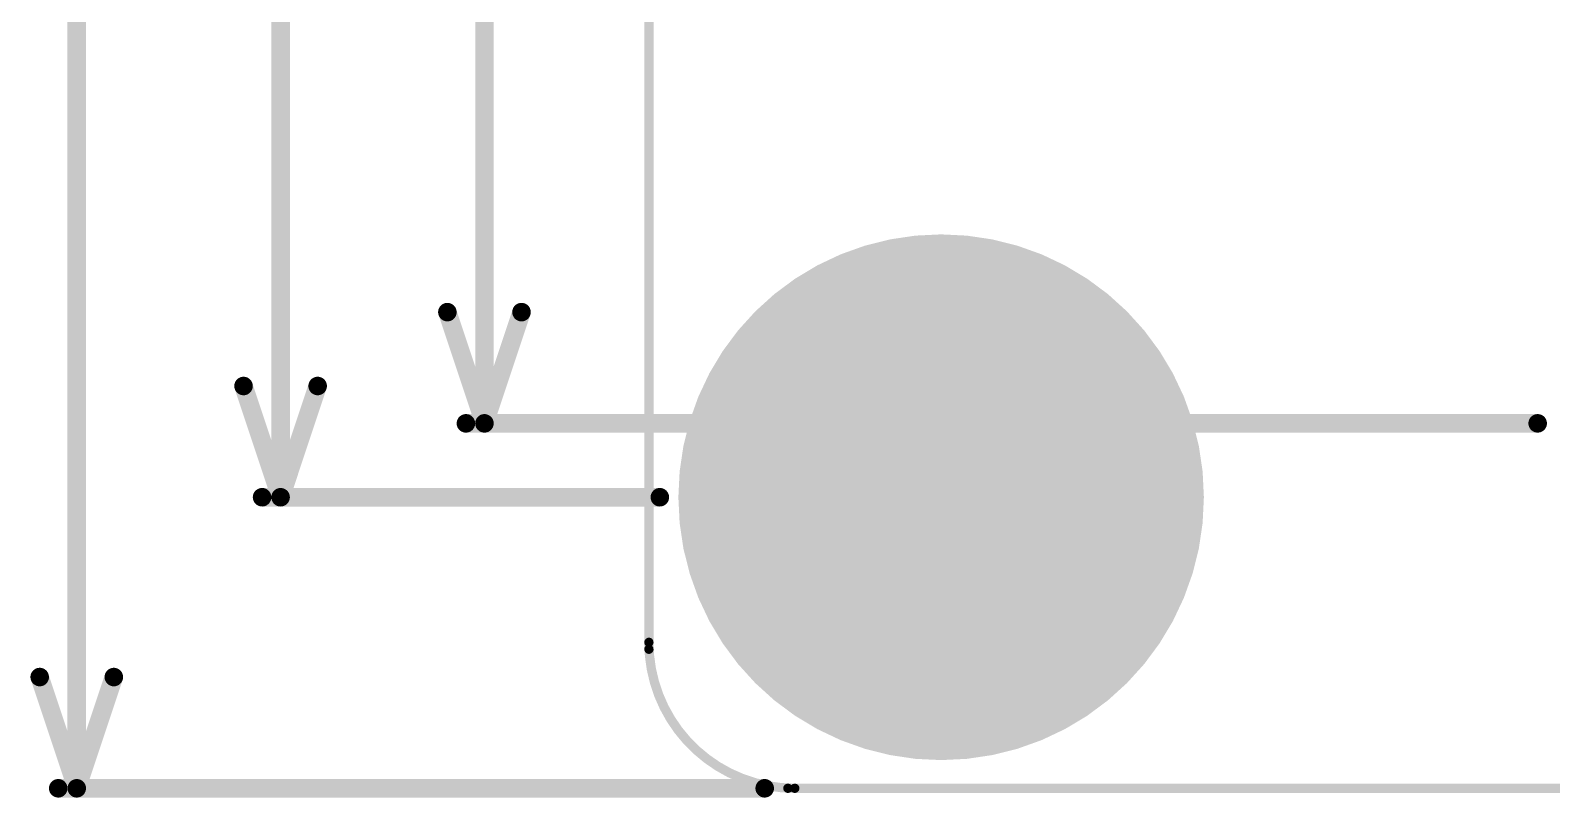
# Model space of a CAD drawing. Header units: millimetres. Extents: x 3.36 to 9.53, y 8.95 to 11.93.
# Drawn here: x 3.362 to 4.182, y 9.056 to 9.47 of the extents above; entities that cross this region are included whole.
import ezdxf

# ---------------------------------------------------------------- set-up
doc = ezdxf.new("R2010")
doc.units = ezdxf.units.MM
doc.header["$MEASUREMENT"] = 0
for name, color, linetype in [('BOTTOMSOLDER', 6, 'CONTINUOUS'), ('KEEPOUTLAYER', 6, 'CONTINUOUS'), ('MECHANICAL1', 6, 'CONTINUOUS'), ('MECHANICAL13', 56, 'CONTINUOUS'), ('MULTILAYER', 9, 'CONTINUOUS'), ('TOPSOLDER', 216, 'CONTINUOUS')]:
    doc.layers.add(name, color=color, linetype=linetype)

msp = doc.modelspace()

# ---------------------------------------------------------------- linework, layer by layer
at = {"layer": 'BOTTOMSOLDER', "const_width": 0.1418}
msp.add_lwpolyline([(3.7821, 9.21777, 1), (3.92389, 9.21777, 1)], format="xyb", close=True, dxfattribs=at)
at = {"layer": 'KEEPOUTLAYER', "const_width": 0.005}
for points in [[(3.69529, 9.13577), (3.69529, 11.54108)], [(3.77029, 9.06077), (8.53781, 9.06077)]]:
    msp.add_lwpolyline(points, dxfattribs=at)
msp.add_lwpolyline([(3.77403, 9.06077, -0.414214), (3.69529, 9.13951)], format="xyb", dxfattribs=at)
at = {"layer": 'KEEPOUTLAYER', "const_width": 0.0025}
for points in [[(3.69404, 9.13951, 1), (3.69654, 9.13951, 1)], [(3.69404, 9.13577, 1), (3.69654, 9.13577, 1)], [(3.76904, 9.06077, 1), (3.77154, 9.06077, 1)], [(3.77278, 9.06077, 1), (3.77528, 9.06077, 1)]]:
    msp.add_lwpolyline(points, format="xyb", close=True, dxfattribs=at)
at = {"layer": 'MECHANICAL1', "const_width": 0.005}
for points in [[(3.69529, 9.13577), (3.69529, 11.54108)], [(3.77029, 9.06077), (8.53781, 9.06077)]]:
    msp.add_lwpolyline(points, dxfattribs=at)
msp.add_lwpolyline([(3.77403, 9.06077, -0.414214), (3.69529, 9.13951)], format="xyb", dxfattribs=at)
at = {"layer": 'MECHANICAL1', "const_width": 0.0025}
for points in [[(3.69404, 9.13951, 1), (3.69654, 9.13951, 1)], [(3.69404, 9.13577, 1), (3.69654, 9.13577, 1)], [(3.76904, 9.06077, 1), (3.77154, 9.06077, 1)], [(3.77278, 9.06077, 1), (3.77528, 9.06077, 1)]]:
    msp.add_lwpolyline(points, format="xyb", close=True, dxfattribs=at)
at = {"layer": 'MECHANICAL13', "const_width": 0.01}
for points in [[(3.38655, 9.06077), (3.38655, 10.17334)], [(3.49655, 9.21777), (3.49655, 10.17281)], [(3.60655, 9.25762), (3.60655, 10.17334)], [(3.58655, 9.31762), (3.60655, 9.25762)], [(3.60655, 9.25762), (3.62655, 9.31762)], [(3.47655, 9.27777), (3.49655, 9.21777)], [(3.49655, 9.21777), (3.51655, 9.27777)], [(3.59655, 9.25762), (4.17491, 9.25762)], [(3.48655, 9.21777), (3.7012, 9.21777)], [(3.36655, 9.12077), (3.38655, 9.06077)], [(3.38655, 9.06077), (3.40655, 9.12077)], [(3.37655, 9.06077), (3.75779, 9.06077)]]:
    msp.add_lwpolyline(points, dxfattribs=at)
at = {"layer": 'MECHANICAL13', "const_width": 0.005}
for points in [[(3.58405, 9.31762, 1), (3.58905, 9.31762, 1)], [(3.62405, 9.31762, 1), (3.62905, 9.31762, 1)], [(3.47405, 9.27777, 1), (3.47905, 9.27777, 1)], [(3.51405, 9.27777, 1), (3.51905, 9.27777, 1)], [(3.59405, 9.25762, 1), (3.59905, 9.25762, 1)], [(3.60405, 9.25762, 1), (3.60905, 9.25762, 1)], [(3.60405, 9.25762, 1), (3.60905, 9.25762, 1)], [(3.60405, 9.25762, 1), (3.60905, 9.25762, 1)], [(4.17241, 9.25762, 1), (4.17741, 9.25762, 1)], [(3.48405, 9.21777, 1), (3.48905, 9.21777, 1)], [(3.49405, 9.21777, 1), (3.49905, 9.21777, 1)], [(3.49405, 9.21777, 1), (3.49905, 9.21777, 1)], [(3.49405, 9.21777, 1), (3.49905, 9.21777, 1)], [(3.6987, 9.21777, 1), (3.7037, 9.21777, 1)], [(3.36405, 9.12077, 1), (3.36905, 9.12077, 1)], [(3.40405, 9.12077, 1), (3.40905, 9.12077, 1)], [(3.37405, 9.06077, 1), (3.37905, 9.06077, 1)], [(3.38405, 9.06077, 1), (3.38905, 9.06077, 1)], [(3.38405, 9.06077, 1), (3.38905, 9.06077, 1)], [(3.38405, 9.06077, 1), (3.38905, 9.06077, 1)], [(3.75529, 9.06077, 1), (3.76029, 9.06077, 1)]]:
    msp.add_lwpolyline(points, format="xyb", close=True, dxfattribs=at)
at = {"layer": 'MULTILAYER', "const_width": 0.1378}
msp.add_lwpolyline([(3.7841, 9.21777, 1), (3.92189, 9.21777, 1)], format="xyb", close=True, dxfattribs=at)
at = {"layer": 'TOPSOLDER', "const_width": 0.1418}
msp.add_lwpolyline([(3.7821, 9.21777, 1), (3.92389, 9.21777, 1)], format="xyb", close=True, dxfattribs=at)

doc.saveas('drawing.dxf')
